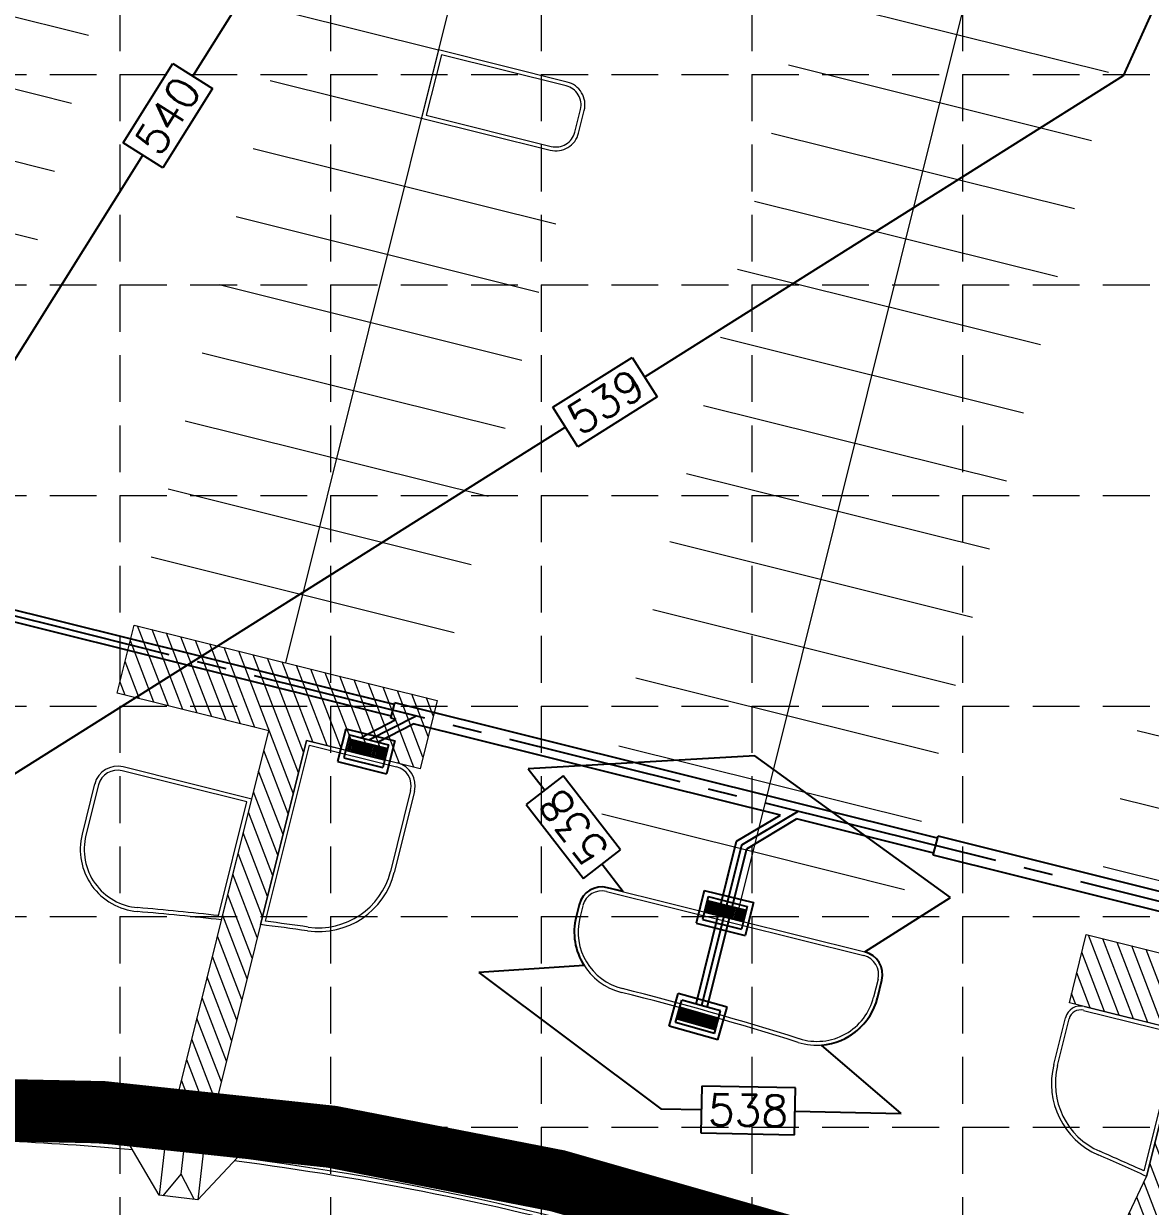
# Model space of a CAD drawing. Header units: feet. Extents: x 2597001 to 2598732, y 7017887 to 7019952.
# Drawn here: x 2597692 to 2597836.4, y 7018661.5 to 7018813.1 of the extents above; entities that cross this region are included whole.
import ezdxf

# ---------------------------------------------------------------- set-up
doc = ezdxf.new("R2010")
doc.units = ezdxf.units.FT
doc.header["$LTSCALE"] = 30
doc.header["$MEASUREMENT"] = 0
doc.linetypes.add('18358A-BASE-GRAD$0$CENTER2', pattern=[1.125, 0.75, -0.125, 0.125, -0.125])
doc.linetypes.add('HIDDEN', pattern=[0.375, 0.25, -0.125])
for name, color, linetype in [('18358A-BASE-GRAD$0$D-INLET', 3, 'CONTINUOUS'), ('GRID', 254, 'HIDDEN'), ('LIMITS OF DISTURBANCE', 1, 'HIDDEN'), ('PC', 35, 'CONTINUOUS'), ('STORM', 5, 'CONTINUOUS')]:
    doc.layers.add(name, color=color, linetype=linetype)
for name, color, linetype, lineweight in [('18358A-BASE-SITE$0$A-Sidewalk', 241, 'CONTINUOUS', 20), ('18358A-BASE-SITE$0$Curb', 1, 'CONTINUOUS', 9), ('18358A-BASE-SITE$0$PARK-STRIP', 5, 'CONTINUOUS', 0)]:
    doc.layers.add(name, color=color, linetype=linetype, lineweight=lineweight)
doc.styles.add('L100', font='simplex.shx', dxfattribs={"height": 2})

msp = doc.modelspace()

# ---------------------------------------------------------------- hatches: boundary and pattern name
at = {"layer": '18358A-BASE-SITE$0$PARK-STRIP'}
h = msp.add_hatch(dxfattribs=at)
h.set_pattern_fill('ANSI31', scale=12.5, angle=66, style=0)
h.set_pattern_definition([(111.00003, (2597739.1927, 7017840.0001), (-1.458719, -0.5599507), [])])
h.paths.add_polyline_path([(2597715.04, 7018668.27), (2597710.03, 7018668.82), (2597723.39, 7018722.43), (2597703.99, 7018727.27), (2597706.16, 7018736), (2597744.98, 7018726.33), (2597742.8, 7018717.59), (2597728.24, 7018721.22)])
h = msp.add_hatch(dxfattribs=at)
h.set_pattern_fill('ANSI31', scale=12.5, angle=66, style=0)
h.set_pattern_definition([(111, (2597823.1053, 7018636.0728), (-1.45872, -0.55995), [])])
h.paths.add_polyline_path([(2597828.18, 7018696.31), (2597866.99, 7018686.63), (2597864.82, 7018677.9), (2597845.41, 7018682.73), (2597840.44, 7018663.17), (2597827.64, 7018636.07), (2597823.11, 7018638.18), (2597835.92, 7018665.31), (2597840.56, 7018683.94), (2597826.03, 7018687.57)])

# ---------------------------------------------------------------- linework, layer by layer
at = {"layer": '18358A-BASE-GRAD$0$D-INLET', "color": 5}
for p, q in [((2597733.26, 7018722.72), (2597732.21, 7018718.52)), ((2597733.26, 7018722.72), (2597732.21, 7018718.52)), ((2597733.26, 7018722.72), (2597739.56, 7018721.15)), ((2597733.26, 7018722.72), (2597739.56, 7018721.15)), ((2597733.74, 7018721.91), (2597733.02, 7018719)), ((2597733.74, 7018721.91), (2597733.02, 7018719)), ((2597733.64, 7018721.4), (2597733.28, 7018719.99)), ((2597733.64, 7018721.4), (2597733.28, 7018719.99)), ((2597733.87, 7018721.34), (2597733.52, 7018719.93)), ((2597733.87, 7018721.34), (2597733.52, 7018719.93)), ((2597733.62, 7018721.43), (2597738.63, 7018720.18)), ((2597733.62, 7018721.43), (2597738.63, 7018720.18)), ((2597733.64, 7018721.4), (2597736, 7018720.81)), ((2597733.64, 7018721.4), (2597736, 7018720.81)), ((2597733.74, 7018721.91), (2597738.76, 7018720.66)), ((2597733.74, 7018721.91), (2597738.76, 7018720.66)), ((2597734.11, 7018721.29), (2597733.75, 7018719.87)), ((2597734.11, 7018721.29), (2597733.75, 7018719.87)), ((2597734.34, 7018721.23), (2597733.99, 7018719.81)), ((2597734.34, 7018721.23), (2597733.99, 7018719.81)), ((2597734.58, 7018721.17), (2597734.23, 7018719.75)), ((2597734.58, 7018721.17), (2597734.23, 7018719.75)), ((2597734.82, 7018721.11), (2597734.46, 7018719.69)), ((2597734.82, 7018721.11), (2597734.46, 7018719.69)), ((2597735.05, 7018721.05), (2597734.7, 7018719.63)), ((2597735.05, 7018721.05), (2597734.7, 7018719.63)), ((2597735.29, 7018720.99), (2597734.94, 7018719.58)), ((2597735.29, 7018720.99), (2597734.94, 7018719.58)), ((2597735.53, 7018720.93), (2597735.17, 7018719.52)), ((2597735.53, 7018720.93), (2597735.17, 7018719.52)), ((2597735.76, 7018720.87), (2597735.41, 7018719.46)), ((2597735.76, 7018720.87), (2597735.41, 7018719.46)), ((2597736, 7018720.81), (2597735.65, 7018719.4)), ((2597736, 7018720.81), (2597735.65, 7018719.4)), ((2597736.03, 7018720.83), (2597735.66, 7018719.37)), ((2597736.03, 7018720.83), (2597735.66, 7018719.37)), ((2597736.23, 7018720.78), (2597735.87, 7018719.32)), ((2597736.23, 7018720.78), (2597735.87, 7018719.32)), ((2597736.24, 7018720.75), (2597735.89, 7018719.34)), ((2597736.24, 7018720.75), (2597735.89, 7018719.34)), ((2597736.24, 7018720.75), (2597738.61, 7018720.16)), ((2597736.24, 7018720.75), (2597738.61, 7018720.16)), ((2597739.56, 7018721.15), (2597738.51, 7018716.94)), ((2597739.56, 7018721.15), (2597738.51, 7018716.94)), ((2597733.26, 7018719.97), (2597738.27, 7018718.72)), ((2597733.26, 7018719.97), (2597738.27, 7018718.72)), ((2597733.28, 7018719.99), (2597735.65, 7018719.4)), ((2597733.28, 7018719.99), (2597735.65, 7018719.4)), ((2597735.89, 7018719.34), (2597738.26, 7018718.75)), ((2597735.89, 7018719.34), (2597738.26, 7018718.75)), ((2597736.48, 7018720.69), (2597736.13, 7018719.28)), ((2597736.48, 7018720.69), (2597736.13, 7018719.28)), ((2597736.71, 7018720.64), (2597736.36, 7018719.22)), ((2597736.71, 7018720.64), (2597736.36, 7018719.22)), ((2597736.95, 7018720.58), (2597736.6, 7018719.16)), ((2597736.95, 7018720.58), (2597736.6, 7018719.16)), ((2597737.19, 7018720.52), (2597736.84, 7018719.1)), ((2597737.19, 7018720.52), (2597736.84, 7018719.1)), ((2597737.43, 7018720.46), (2597737.07, 7018719.04)), ((2597737.43, 7018720.46), (2597737.07, 7018719.04)), ((2597737.66, 7018720.4), (2597737.31, 7018718.98)), ((2597737.66, 7018720.4), (2597737.31, 7018718.98)), ((2597737.9, 7018720.34), (2597737.55, 7018718.93)), ((2597737.9, 7018720.34), (2597737.55, 7018718.93)), ((2597738.14, 7018720.28), (2597737.78, 7018718.87)), ((2597738.14, 7018720.28), (2597737.78, 7018718.87)), ((2597738.37, 7018720.22), (2597738.02, 7018718.81)), ((2597738.37, 7018720.22), (2597738.02, 7018718.81)), ((2597738.76, 7018720.66), (2597738.03, 7018717.75)), ((2597738.76, 7018720.66), (2597738.03, 7018717.75)), ((2597738.61, 7018720.16), (2597738.26, 7018718.75)), ((2597738.61, 7018720.16), (2597738.26, 7018718.75)), ((2597732.21, 7018718.52), (2597738.51, 7018716.94)), ((2597732.21, 7018718.52), (2597738.51, 7018716.94)), ((2597733.02, 7018719), (2597738.03, 7018717.75)), ((2597733.02, 7018719), (2597738.03, 7018717.75)), ((2597779.23, 7018701.98), (2597778.18, 7018697.78)), ((2597779.23, 7018701.98), (2597778.18, 7018697.78)), ((2597779.72, 7018701.18), (2597778.99, 7018698.26)), ((2597779.72, 7018701.18), (2597778.99, 7018698.26)), ((2597779.23, 7018701.98), (2597785.54, 7018700.41)), ((2597779.23, 7018701.98), (2597785.54, 7018700.41)), ((2597779.72, 7018701.18), (2597784.73, 7018699.93)), ((2597779.72, 7018701.18), (2597784.73, 7018699.93)), ((2597779.61, 7018700.66), (2597779.26, 7018699.25)), ((2597779.61, 7018700.66), (2597779.26, 7018699.25)), ((2597779.84, 7018700.61), (2597779.49, 7018699.19)), ((2597779.84, 7018700.61), (2597779.49, 7018699.19)), ((2597779.59, 7018700.69), (2597784.61, 7018699.44)), ((2597779.59, 7018700.69), (2597784.61, 7018699.44)), ((2597779.61, 7018700.66), (2597781.97, 7018700.08)), ((2597779.61, 7018700.66), (2597781.97, 7018700.08)), ((2597780.08, 7018700.55), (2597779.73, 7018699.13)), ((2597780.08, 7018700.55), (2597779.73, 7018699.13)), ((2597780.32, 7018700.49), (2597779.96, 7018699.07)), ((2597780.32, 7018700.49), (2597779.96, 7018699.07)), ((2597780.55, 7018700.43), (2597780.2, 7018699.01)), ((2597780.55, 7018700.43), (2597780.2, 7018699.01)), ((2597780.79, 7018700.37), (2597780.44, 7018698.96)), ((2597780.79, 7018700.37), (2597780.44, 7018698.96)), ((2597781.03, 7018700.31), (2597780.67, 7018698.9)), ((2597781.03, 7018700.31), (2597780.67, 7018698.9)), ((2597781.26, 7018700.25), (2597780.91, 7018698.84)), ((2597781.26, 7018700.25), (2597780.91, 7018698.84)), ((2597781.5, 7018700.19), (2597781.15, 7018698.78)), ((2597781.5, 7018700.19), (2597781.15, 7018698.78)), ((2597781.74, 7018700.13), (2597781.38, 7018698.72)), ((2597781.74, 7018700.13), (2597781.38, 7018698.72)), ((2597781.97, 7018700.08), (2597781.62, 7018698.66)), ((2597781.97, 7018700.08), (2597781.62, 7018698.66)), ((2597782, 7018700.09), (2597781.64, 7018698.64)), ((2597782, 7018700.09), (2597781.64, 7018698.64)), ((2597782.2, 7018700.04), (2597781.84, 7018698.58)), ((2597782.2, 7018700.04), (2597781.84, 7018698.58)), ((2597782.22, 7018700.01), (2597781.86, 7018698.6)), ((2597782.22, 7018700.01), (2597781.86, 7018698.6)), ((2597782.45, 7018699.96), (2597782.1, 7018698.54)), ((2597782.45, 7018699.96), (2597782.1, 7018698.54)), ((2597782.22, 7018700.01), (2597784.58, 7018699.43)), ((2597782.22, 7018700.01), (2597784.58, 7018699.43)), ((2597782.69, 7018699.9), (2597782.34, 7018698.48)), ((2597782.69, 7018699.9), (2597782.34, 7018698.48)), ((2597782.92, 7018699.84), (2597782.57, 7018698.42)), ((2597782.92, 7018699.84), (2597782.57, 7018698.42)), ((2597783.16, 7018699.78), (2597782.81, 7018698.36)), ((2597783.16, 7018699.78), (2597782.81, 7018698.36)), ((2597783.4, 7018699.72), (2597783.05, 7018698.31)), ((2597783.4, 7018699.72), (2597783.05, 7018698.31)), ((2597783.64, 7018699.66), (2597783.28, 7018698.25)), ((2597783.64, 7018699.66), (2597783.28, 7018698.25)), ((2597783.87, 7018699.6), (2597783.52, 7018698.19)), ((2597783.87, 7018699.6), (2597783.52, 7018698.19)), ((2597784.11, 7018699.54), (2597783.76, 7018698.13)), ((2597784.11, 7018699.54), (2597783.76, 7018698.13)), ((2597784.35, 7018699.48), (2597783.99, 7018698.07)), ((2597784.35, 7018699.48), (2597783.99, 7018698.07)), ((2597784.73, 7018699.93), (2597784, 7018697.01)), ((2597784.73, 7018699.93), (2597784, 7018697.01)), ((2597785.54, 7018700.41), (2597784.49, 7018696.21)), ((2597785.54, 7018700.41), (2597784.49, 7018696.21)), ((2597778.99, 7018698.26), (2597784, 7018697.01)), ((2597778.99, 7018698.26), (2597784, 7018697.01)), ((2597779.23, 7018699.23), (2597784.24, 7018697.98)), ((2597779.23, 7018699.23), (2597784.24, 7018697.98)), ((2597779.26, 7018699.25), (2597781.62, 7018698.66)), ((2597779.26, 7018699.25), (2597781.62, 7018698.66)), ((2597781.86, 7018698.6), (2597784.23, 7018698.01)), ((2597781.86, 7018698.6), (2597784.23, 7018698.01)), ((2597784.58, 7018699.43), (2597784.23, 7018698.01)), ((2597784.58, 7018699.43), (2597784.23, 7018698.01)), ((2597778.18, 7018697.78), (2597784.49, 7018696.21)), ((2597778.18, 7018697.78), (2597784.49, 7018696.21)), ((2597774.72, 7018684.57), (2597775.89, 7018688.74)), ((2597774.72, 7018684.57), (2597775.89, 7018688.74)), ((2597775.54, 7018685.03), (2597776.35, 7018687.92)), ((2597775.54, 7018685.03), (2597776.35, 7018687.92)), ((2597782.15, 7018686.99), (2597775.89, 7018688.74)), ((2597782.15, 7018686.99), (2597775.89, 7018688.74)), ((2597781.33, 7018686.53), (2597776.35, 7018687.92)), ((2597781.33, 7018686.53), (2597776.35, 7018687.92)), ((2597775.7, 7018685.53), (2597776.1, 7018686.93)), ((2597775.7, 7018685.53), (2597776.1, 7018686.93)), ((2597775.94, 7018685.46), (2597776.33, 7018686.86)), ((2597775.94, 7018685.46), (2597776.33, 7018686.86)), ((2597781.06, 7018685.56), (2597776.08, 7018686.96)), ((2597781.06, 7018685.56), (2597776.08, 7018686.96)), ((2597778.44, 7018686.27), (2597776.1, 7018686.93)), ((2597778.44, 7018686.27), (2597776.1, 7018686.93)), ((2597776.17, 7018685.39), (2597776.57, 7018686.8)), ((2597776.17, 7018685.39), (2597776.57, 7018686.8)), ((2597776.41, 7018685.33), (2597776.8, 7018686.73)), ((2597776.41, 7018685.33), (2597776.8, 7018686.73)), ((2597776.64, 7018685.26), (2597777.04, 7018686.67)), ((2597776.64, 7018685.26), (2597777.04, 7018686.67)), ((2597776.88, 7018685.2), (2597777.27, 7018686.6)), ((2597776.88, 7018685.2), (2597777.27, 7018686.6)), ((2597777.11, 7018685.13), (2597777.51, 7018686.54)), ((2597777.11, 7018685.13), (2597777.51, 7018686.54)), ((2597777.35, 7018685.07), (2597777.74, 7018686.47)), ((2597777.35, 7018685.07), (2597777.74, 7018686.47)), ((2597777.58, 7018685), (2597777.98, 7018686.4)), ((2597777.58, 7018685), (2597777.98, 7018686.4)), ((2597777.82, 7018684.93), (2597778.21, 7018686.34)), ((2597777.82, 7018684.93), (2597778.21, 7018686.34)), ((2597778.05, 7018684.87), (2597778.44, 7018686.27)), ((2597778.05, 7018684.87), (2597778.44, 7018686.27)), ((2597778.07, 7018684.84), (2597778.47, 7018686.29)), ((2597778.07, 7018684.84), (2597778.47, 7018686.29)), ((2597778.27, 7018684.79), (2597778.67, 7018686.23)), ((2597778.27, 7018684.79), (2597778.67, 7018686.23)), ((2597778.29, 7018684.8), (2597778.69, 7018686.21)), ((2597778.29, 7018684.8), (2597778.69, 7018686.21)), ((2597778.53, 7018684.74), (2597778.92, 7018686.14)), ((2597778.53, 7018684.74), (2597778.92, 7018686.14)), ((2597781.03, 7018685.55), (2597778.69, 7018686.21)), ((2597781.03, 7018685.55), (2597778.69, 7018686.21)), ((2597778.76, 7018684.67), (2597779.16, 7018686.07)), ((2597778.76, 7018684.67), (2597779.16, 7018686.07)), ((2597779, 7018684.6), (2597779.39, 7018686.01)), ((2597779, 7018684.6), (2597779.39, 7018686.01)), ((2597779.23, 7018684.54), (2597779.63, 7018685.94)), ((2597779.23, 7018684.54), (2597779.63, 7018685.94)), ((2597779.47, 7018684.47), (2597779.86, 7018685.88)), ((2597779.47, 7018684.47), (2597779.86, 7018685.88)), ((2597780.52, 7018683.64), (2597781.33, 7018686.53)), ((2597780.52, 7018683.64), (2597781.33, 7018686.53)), ((2597780.98, 7018682.82), (2597782.15, 7018686.99)), ((2597780.98, 7018682.82), (2597782.15, 7018686.99)), ((2597780.98, 7018682.82), (2597774.72, 7018684.57)), ((2597780.98, 7018682.82), (2597774.72, 7018684.57)), ((2597780.52, 7018683.64), (2597775.54, 7018685.03)), ((2597780.52, 7018683.64), (2597775.54, 7018685.03)), ((2597780.65, 7018684.12), (2597775.68, 7018685.51)), ((2597780.65, 7018684.12), (2597775.68, 7018685.51)), ((2597778.05, 7018684.87), (2597775.7, 7018685.53)), ((2597778.05, 7018684.87), (2597775.7, 7018685.53)), ((2597780.64, 7018684.14), (2597778.29, 7018684.8)), ((2597780.64, 7018684.14), (2597778.29, 7018684.8)), ((2597779.7, 7018684.41), (2597780.1, 7018685.81)), ((2597779.7, 7018684.41), (2597780.1, 7018685.81)), ((2597779.94, 7018684.34), (2597780.33, 7018685.75)), ((2597779.94, 7018684.34), (2597780.33, 7018685.75)), ((2597780.17, 7018684.28), (2597780.57, 7018685.68)), ((2597780.17, 7018684.28), (2597780.57, 7018685.68)), ((2597780.41, 7018684.21), (2597780.8, 7018685.61)), ((2597780.41, 7018684.21), (2597780.8, 7018685.61)), ((2597780.64, 7018684.14), (2597781.03, 7018685.55)), ((2597780.64, 7018684.14), (2597781.03, 7018685.55))]:
    msp.add_line(p, q, dxfattribs=at)
at = {"layer": '18358A-BASE-SITE$0$A-Sidewalk', "color": 7}
for p, q in [((2597709.36, 7018662.88), (2597705.65, 7018669.24)), ((2597710.03, 7018668.82), (2597709.36, 7018662.88)), ((2597712.18, 7018665.58), (2597712.51, 7018668.55)), ((2597715, 7018668.27), (2597714.33, 7018662.32)), ((2597714.33, 7018662.32), (2597719.39, 7018667.73)), ((2597709.86, 7018662.82), (2597712.18, 7018665.58)), ((2597713.83, 7018662.38), (2597712.18, 7018665.58)), ((2597714.33, 7018662.32), (2597709.36, 7018662.88))]:
    msp.add_line(p, q, dxfattribs=at)
at = {"layer": '18358A-BASE-SITE$0$Curb', "color": 7}
for p, q in [((2597722.35, 7018697.6), (2597728.24, 7018721.22)), ((2597728.24, 7018721.22), (2597739.89, 7018718.32)), ((2597722.98, 7018698.02), (2597728.61, 7018720.62)), ((2597728.61, 7018720.62), (2597739.77, 7018717.83)), ((2597721.22, 7018713.7), (2597704.72, 7018717.81)), ((2597720.61, 7018713.34), (2597704.6, 7018717.33)), ((2597701.08, 7018715.63), (2597699.48, 7018709.18)), ((2597701.57, 7018715.51), (2597699.96, 7018709.06)), ((2597741.59, 7018714.8), (2597738.99, 7018704.39)), ((2597742.07, 7018714.68), (2597739.48, 7018704.27)), ((2597716.97, 7018698.74), (2597720.61, 7018713.34)), ((2597717.35, 7018698.2), (2597721.22, 7018713.7)), ((2597766.7, 7018701.84), (2597799.69, 7018693.62)), ((2597766.82, 7018702.33), (2597799.81, 7018694.1)), ((2597763.18, 7018700.14), (2597762.8, 7018698.6)), ((2597763.67, 7018700.02), (2597763.28, 7018698.47)), ((2597801.51, 7018690.59), (2597800.94, 7018688.3)), ((2597802, 7018690.47), (2597801.42, 7018688.18)), ((2597827.83, 7018686.6), (2597839.96, 7018683.58)), ((2597827.95, 7018687.09), (2597840.56, 7018683.94)), ((2597824.03, 7018679.65), (2597825.52, 7018685.63)), ((2597824.52, 7018679.53), (2597826.01, 7018685.51)), ((2597839.96, 7018683.58), (2597835.58, 7018666.01)), ((2597840.56, 7018683.94), (2597835.92, 7018665.31))]:
    msp.add_line(p, q, dxfattribs=at)
for points in [[(2597745.17, 7018809.76), (2597742.99, 7018801.03), (2597759.48, 7018796.91, 0.414214), (2597763.12, 7018799.1), (2597763.85, 7018802.01, 0.414214), (2597761.66, 7018805.65)], [(2597745.53, 7018809.15), (2597743.6, 7018801.39), (2597759.6, 7018797.4, 0.414214), (2597762.64, 7018799.22), (2597763.36, 7018802.13, 0.414214), (2597761.54, 7018805.16)]]:
    msp.add_lwpolyline(points, format="xyb", close=True, dxfattribs=at)
for centre, radius, start, end in [((2597704, 7018714.9, 0), 3, 76, 166), ((2597739.16, 7018715.41), 2.5, 346, 76), ((2597739.16, 7018715.41), 3, 346, 76), ((2597704, 7018714.9, 0), 2.5, 76, 166), ((2597707.24, 7018707.24), 8, 166, 265.1185), ((2597707.24, 7018707.24), 7.5, 166, 265.1185), ((2597729.78, 7018706.69), 10, 261.9071, 346), ((2597729.78, 7018706.69), 9.5, 261.9071, 346), ((2597766.09, 7018699.42, 0), 3, 76, 166), ((2597766.09, 7018699.42, 0), 2.5, 76, 166), ((2597673.23, 7018309.03), 392.16, 83.5958, 85.1185), ((2597673.23, 7018309.03), 391.66, 83.5318, 85.1185), ((2597673.23, 7018309.03), 392.16, 81.9071, 82.7123), ((2597770.56, 7018696.66), 8, 166, 255.9051), ((2597770.56, 7018696.66), 7.5, 166, 255.9051), ((2597673.23, 7018309.03), 391.66, 81.9071, 82.7946), ((2597799.08, 7018691.19), 2.5, 346, 76), ((2597799.08, 7018691.19), 3, 346, 76), ((2597673.23, 7018309.03), 391.66, 72.4622, 75.9051), ((2597673.23, 7018309.03), 392.16, 72.4622, 75.9051), ((2597793.66, 7018690.12), 8, 252.4622, 346), ((2597793.66, 7018690.12), 7.5, 252.4622, 346), ((2597827.46, 7018685.15), 2, 76, 166), ((2597827.46, 7018685.15), 1.5, 76, 166), ((2597833.73, 7018677.23), 10, 166, 246.4471), ((2597833.73, 7018677.23), 9.5, 166, 246.4471), ((2597673.23, 7018309.03), 361.66, 61.9202, 90.0798), ((2597673.23, 7018309.03), 361.16, 84.8005, 90.0798), ((2597673.23, 7018309.03), 391.66, 65.4573, 66.4471), ((2597673.23, 7018309.03), 392.16, 65.5452, 66.4471), ((2597673.23, 7018309.03), 361.16, 66.1622, 82.7247)]:
    msp.add_arc(centre, radius, start, end, dxfattribs=at)
at = {"layer": '18358A-BASE-SITE$0$PARK-STRIP', "color": 7}
for p, q in [((2597725.57, 7018731.16), (2597763.78, 7018884.4)), ((2597783.31, 7018698.22), (2597829.74, 7018884.4)), ((2597661.48, 7018821.35), (2597700.3, 7018811.67)), ((2597792.21, 7018816.58), (2597831.03, 7018806.9)), ((2597725.76, 7018814.6), (2597745.17, 7018809.76)), ((2597659.31, 7018812.61), (2597698.12, 7018802.94)), ((2597790.04, 7018807.85), (2597828.85, 7018798.17)), ((2597723.58, 7018805.86), (2597742.99, 7018801.03)), ((2597657.13, 7018803.88), (2597695.94, 7018794.21)), ((2597787.86, 7018799.11), (2597826.67, 7018789.44)), ((2597721.41, 7018797.13), (2597760.22, 7018787.46)), ((2597654.95, 7018795.15), (2597693.76, 7018785.47)), ((2597785.68, 7018790.38), (2597824.49, 7018780.7)), ((2597719.23, 7018788.4), (2597758.04, 7018778.72)), ((2597783.5, 7018781.65), (2597822.32, 7018771.97)), ((2597717.05, 7018779.67), (2597755.86, 7018769.99)), ((2597781.33, 7018772.92), (2597820.14, 7018763.24)), ((2597714.87, 7018770.93), (2597753.69, 7018761.26)), ((2597779.15, 7018764.18), (2597817.96, 7018754.51)), ((2597712.7, 7018762.2), (2597751.51, 7018752.52)), ((2597776.97, 7018755.45), (2597815.78, 7018745.77)), ((2597710.52, 7018753.47), (2597749.33, 7018743.79)), ((2597774.8, 7018746.72), (2597813.61, 7018737.04)), ((2597708.34, 7018744.74), (2597747.15, 7018735.06)), ((2597772.62, 7018737.99), (2597811.43, 7018728.31)), ((2597770.44, 7018729.25), (2597789.85, 7018724.41)), ((2597789.85, 7018724.41), (2597809.25, 7018719.58)), ((2597834.72, 7018722.5), (2597873.53, 7018712.83)), ((2597768.26, 7018720.52), (2597787.67, 7018715.68)), ((2597787.67, 7018715.68), (2597807.08, 7018710.84)), ((2597832.54, 7018713.77, 0), (2597871.35, 7018704.09, 0)), ((2597766.09, 7018711.79), (2597785.49, 7018706.95)), ((2597785.49, 7018706.95), (2597804.9, 7018702.11)), ((2597830.36, 7018705.04, 0), (2597869.17, 7018695.36, 0))]:
    msp.add_line(p, q, dxfattribs=at)
for points in [[(2597715.04, 7018668.27), (2597710.03, 7018668.82), (2597723.39, 7018722.43), (2597703.99, 7018727.27), (2597706.16, 7018736), (2597744.98, 7018726.33), (2597742.8, 7018717.59), (2597728.24, 7018721.22)], [(2597828.18, 7018696.31), (2597866.99, 7018686.63), (2597864.82, 7018677.9), (2597845.41, 7018682.73), (2597840.44, 7018663.17), (2597827.64, 7018636.07), (2597823.11, 7018638.18), (2597835.92, 7018665.31), (2597840.56, 7018683.94), (2597826.03, 7018687.57), (2597828.18, 7018696.31)]]:
    msp.add_lwpolyline(points, close=True, dxfattribs=at)
at = {"layer": 'GRID', "color": 252, "linetype": 'HIDDEN', "lineweight": 0, "ltscale": 0.8}
for p, q in [((2597704.33, 7018941.62), (2597704.33, 7017996.5)), ((2597731.33, 7018941.62), (2597731.33, 7017996.5)), ((2597758.33, 7018941.62), (2597758.33, 7017996.5)), ((2597785.33, 7018941.62), (2597785.33, 7017996.5)), ((2597812.33, 7018941.62), (2597812.33, 7017996.5)), ((2597029.33, 7018806.62), (2598703.33, 7018806.62)), ((2597029.33, 7018779.62), (2598703.33, 7018779.62)), ((2597029.33, 7018752.62), (2598703.33, 7018752.62)), ((2597029.33, 7018725.62), (2598703.33, 7018725.62)), ((2597029.33, 7018698.62), (2598703.33, 7018698.62)), ((2597029.33, 7018671.62), (2598703.33, 7018671.62))]:
    msp.add_line(p, q, dxfattribs=at)
at = {"layer": 'LIMITS OF DISTURBANCE', "ltscale": 4, "const_width": 8, "flags": 128}
msp.add_lwpolyline([(2597813.14, 7018291.7), (2597853.75, 7018272.39), (2597938.45, 7018608.01), (2597851.65, 7018629.15), (2597842.88, 7018633.29, 0.129469), (2597672.69, 7018674.15), (2597664.73, 7018675.69), (2597590.03, 7018693.84), (2597544.64, 7018515.12), (2597438.53, 7018464.67), (2597389.52, 7018413.38), (2597469.13, 7018378.04), (2597806.06, 7018293.63)], format="xyb", close=True, dxfattribs=at)
at = {"layer": 'PC', "color": 35}
for p, q in [((2597713.65, 7018806.42), (2597762.55, 7018884.4)), ((2597848.92, 7018842.04), (2597832.92, 7018806.43)), ((2597704.74, 7018797.85), (2597711.11, 7018808.02)), ((2597711.11, 7018808.02), (2597716.19, 7018804.83)), ((2597832.92, 7018806.43), (2597771.58, 7018767.8)), ((2597716.19, 7018804.83), (2597709.82, 7018794.66)), ((2597709.82, 7018794.66), (2597704.74, 7018797.85)), ((2597684.51, 7018759.95), (2597707.28, 7018796.26)), ((2597759.83, 7018763.94), (2597769.98, 7018770.34)), ((2597769.98, 7018770.34), (2597773.18, 7018765.26)), ((2597773.18, 7018765.26), (2597763.03, 7018758.87)), ((2597763.03, 7018758.87), (2597759.83, 7018763.94)), ((2597761.43, 7018761.4), (2597670.64, 7018704.22)), ((2597785.72, 7018719.22), (2597756.65, 7018717.59)), ((2597810.81, 7018701.09), (2597785.72, 7018719.22)), ((2597761.16, 7018716.67), (2597756.41, 7018713)), ((2597756.65, 7018717.59), (2597758.78, 7018714.83)), ((2597768.5, 7018707.17), (2597761.16, 7018716.67)), ((2597756.41, 7018713), (2597763.75, 7018703.5)), ((2597763.75, 7018703.5), (2597768.5, 7018707.17)), ((2597766.13, 7018705.34), (2597768.84, 7018701.82)), ((2597768.84, 7018701.82), (2597766.82, 7018702.33)), ((2597799.81, 7018694.1), (2597810.81, 7018701.09)), ((2597763.18, 7018700.14), (2597762.8, 7018698.6)), ((2597763.82, 7018692.35), (2597750.35, 7018691.47)), ((2597750.35, 7018691.47), (2597773.68, 7018673.99)), ((2597801.42, 7018688.18), (2597802, 7018690.47)), ((2597804.48, 7018673.39), (2597794.27, 7018682.14)), ((2597778.91, 7018676.89), (2597778.79, 7018670.89)), ((2597790.91, 7018676.65), (2597778.91, 7018676.89)), ((2597790.79, 7018670.65), (2597790.91, 7018676.65)), ((2597773.68, 7018673.99), (2597778.85, 7018673.89)), ((2597790.85, 7018673.65), (2597804.48, 7018673.39)), ((2597778.79, 7018670.89), (2597790.79, 7018670.65))]:
    msp.add_line(p, q, dxfattribs=at)
for centre, radius, start, end in [((2597766.09, 7018699.42), 3, 76, 166), ((2597770.56, 7018696.66), 8, 166, 212.5948), ((2597799.08, 7018691.19), 3, 346, 76), ((2597793.66, 7018690.12), 8, 274.331, 346)]:
    msp.add_arc(centre, radius, start, end, dxfattribs=at)
at = {"layer": 'STORM', "linetype": '18358A-BASE-GRAD$0$CENTER2'}
for p, q in [((2597695.37, 7018736.02), (2597526.03, 7018778.24)), ((2597695.37, 7018736.02), (2597526.03, 7018778.24)), ((2597808.89, 7018707.72), (2597695.37, 7018736.02)), ((2597808.89, 7018707.72), (2597695.37, 7018736.02)), ((2597736.25, 7018721.29), (2597742.22, 7018724.34)), ((2597736.25, 7018721.29), (2597742.22, 7018724.34)), ((2597914.84, 7018681.3), (2597808.89, 7018707.72)), ((2597914.84, 7018681.3), (2597808.89, 7018707.72))]:
    msp.add_line(p, q, dxfattribs=at)
at = {"layer": 'STORM', "color": 170}
for p, q in [((2597739.49, 7018725.8), (2597612.48, 7018757.46)), ((2597739.49, 7018725.8), (2597612.48, 7018757.46)), ((2597739.12, 7018724.34), (2597678.46, 7018739.46)), ((2597739.12, 7018724.34), (2597678.46, 7018739.46)), ((2597739.05, 7018724.05), (2597739.55, 7018726.04)), ((2597739.05, 7018724.05), (2597739.55, 7018726.04)), ((2597809.13, 7018708.69), (2597739.55, 7018726.04)), ((2597809.13, 7018708.69), (2597739.55, 7018726.04)), ((2597735.14, 7018721.56), (2597739.69, 7018723.89)), ((2597735.14, 7018721.56), (2597739.69, 7018723.89)), ((2597739.69, 7018723.89), (2597739.05, 7018724.05)), ((2597739.69, 7018723.89), (2597739.05, 7018724.05)), ((2597737.36, 7018721.01), (2597741.91, 7018723.34)), ((2597737.36, 7018721.01), (2597741.91, 7018723.34)), ((2597788.98, 7018711.65), (2597741.91, 7018723.34)), ((2597788.98, 7018711.65), (2597741.91, 7018723.34)), ((2597783.38, 7018708.29), (2597788.98, 7018711.65)), ((2597783.38, 7018708.29), (2597788.98, 7018711.65)), ((2597783.38, 7018708.29), (2597788.98, 7018711.65)), ((2597783.38, 7018708.29), (2597788.98, 7018711.65)), ((2597784.68, 7018707.32), (2597791.04, 7018711.14)), ((2597784.68, 7018707.32), (2597791.04, 7018711.14)), ((2597784.68, 7018707.32), (2597791.04, 7018711.14)), ((2597784.68, 7018707.32), (2597791.04, 7018711.14)), ((2597808.65, 7018706.75), (2597791.04, 7018711.14)), ((2597808.65, 7018706.75), (2597791.04, 7018711.14)), ((2597808.58, 7018706.51), (2597809.19, 7018708.93)), ((2597808.58, 7018706.51), (2597809.19, 7018708.93)), ((2597867.37, 7018694.43), (2597809.19, 7018708.93)), ((2597867.37, 7018694.43), (2597809.19, 7018708.93)), ((2597778.17, 7018687.41), (2597783.38, 7018708.29)), ((2597778.17, 7018687.41), (2597783.38, 7018708.29)), ((2597779.62, 7018687.01), (2597784.68, 7018707.32)), ((2597779.62, 7018687.01), (2597784.68, 7018707.32)), ((2597780.89, 7018698.31), (2597783.38, 7018708.29)), ((2597780.89, 7018698.31), (2597783.38, 7018708.29)), ((2597782.34, 7018697.94), (2597784.68, 7018707.32)), ((2597782.34, 7018697.94), (2597784.68, 7018707.32)), ((2597877.5, 7018689.32), (2597808.58, 7018706.51)), ((2597877.5, 7018689.32), (2597808.58, 7018706.51))]:
    msp.add_line(p, q, dxfattribs=at)
at = {"layer": 'STORM', "flags": 128}
msp.add_lwpolyline([(2597778.9, 7018687.21), (2597784.03, 7018707.81), (2597791.22, 7018712.12)], dxfattribs=at)
msp.add_lwpolyline([(2597778.9, 7018687.21), (2597784.03, 7018707.81), (2597791.22, 7018712.12)], dxfattribs=at)
at = {"layer": 'STORM', "linetype": '18358A-BASE-GRAD$0$CENTER2', "flags": 128}
msp.add_lwpolyline([(2597779.5, 7018689.63), (2597784.03, 7018707.81), (2597791.22, 7018712.12)], dxfattribs=at)
msp.add_lwpolyline([(2597779.5, 7018689.63), (2597784.03, 7018707.81), (2597791.22, 7018712.12)], dxfattribs=at)

# ---------------------------------------------------------------- texts
at = {"layer": 'PC', "color": 35, "style": 'L100'}
for s, rotation, p in [('540', 57.9078, (2597709.43, 7018795.92)), ('539', 32.2048, (2597763.3, 7018760.22)), ('538', 127.7191, (2597767.18, 7018707.24)), ('538', 358.8882, (2597779.67, 7018671.87))]:
    msp.add_text(s, height=4, rotation=rotation, dxfattribs=at).set_placement(p)

doc.saveas('drawing.dxf')
